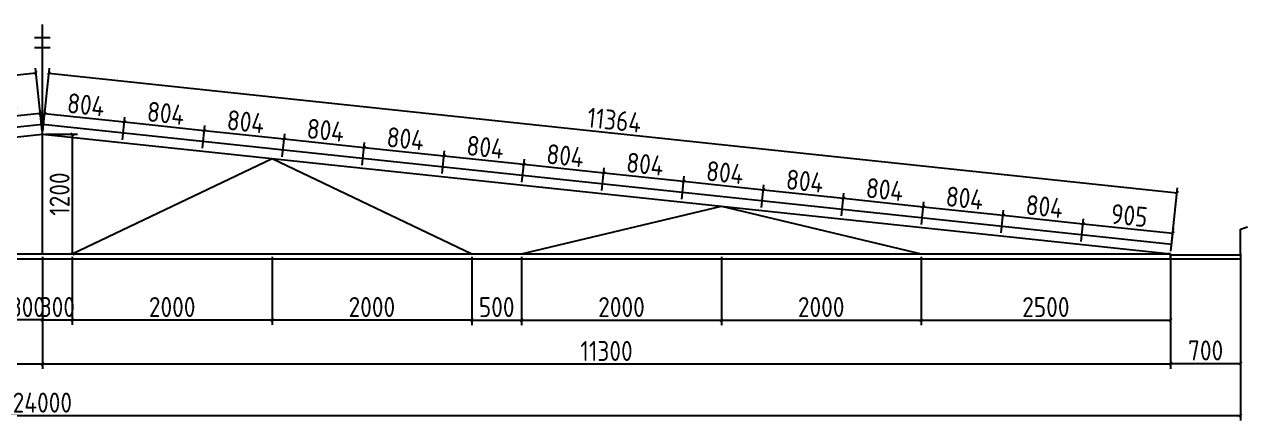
# Model space of a CAD drawing. Extents: x 2650716 to 2715620, y 1065593 to 1133200.
# Drawn here: x 2662607 to 2674856, y 1066708 to 1070679 of the extents above; entities that cross this region are included whole.
import ezdxf

# ---------------------------------------------------------------- set-up
doc = ezdxf.new("R2010")
doc.units = 0
doc.header["$LTSCALE"] = 1000
doc.header["$MEASUREMENT"] = 0
doc.styles.get("Standard").update_dxf_attribs({"font": 'gbenor.shx', "bigfont": 'gbcbig.shx'})
doc.dimstyles.get("Standard").update_dxf_attribs({"dimscale": 100, "dimtxt": 2, "dimasz": 0.3, "dimexe": 0.5, "dimexo": 0.3, "dimgap": 0.3, "dimtad": 1, "dimdec": 0, "dimzin": 0, "dimdsep": 46, "dimtxsty": 'Standard', "dimblk": 'ARCHTICK', "dimcen": 0.09, "dimadec": 0, "dimazin": 0, "dimtfac": 1, "dimtdec": 0, "dimtix": 1, "dimtmove": 2, "dimatfit": 3, "dimfxl": 1, "dimtolj": 1, "dimtzin": 0, "dimarcsym": 0})

# ---------------------------------------------------------------- blocks, each defined once
blk = doc.blocks.new('_ArchTick')
at = {"color": 0, "linetype": 'ByBlock', "const_width": 0.4}
blk.add_lwpolyline([(-0.5, -0.5), (0.5, 0.5)], dxfattribs=at)
blk = doc.blocks.new('*D8945')
at = {"color": 3, "lineweight": -2}
for p, q in [((2662816, 1069578.5), (2663138.25, 1069578.5)), ((2663088.25, 1068378.5), (2663088.25, 1069578.5)), ((2662816, 1068378.5), (2663138.25, 1068378.5))]:
    blk.add_line(p, q, dxfattribs=at)
at = {"layer": 'Defpoints', "color": 0}
for p in [(2662786, 1069578.5), (2663088.25, 1069578.5), (2662786, 1068378.5)]:
    blk.add_point(p, dxfattribs=at)
at = {"color": 3, "lineweight": -2, "xscale": 30, "yscale": 30, "zscale": 30}
for p, rotation in [((2663088.25, 1069578.5), 90), ((2663088.25, 1068378.5), 270)]:
    blk.add_blockref('_ArchTick', p, dxfattribs=dict(at, rotation=rotation))
at = {"color": 0, "insert": (2662958.25, 1068978.5), "char_height": 200, "attachment_point": 5, "rotation": 90}
blk.add_mtext('\\A1;1200', dxfattribs=at)
blk = doc.blocks.new('*D8946')
at = {"color": 3, "lineweight": -2}
for p, q in [((2662783, 1069608), (2662716, 1070241)), ((2662721, 1070191), (2651421, 1068991)), ((2651483, 1068408), (2651416, 1069041))]:
    blk.add_line(p, q, dxfattribs=at)
at = {"layer": 'Defpoints', "color": 0}
for p in [(2662786, 1069578), (2651421, 1068991), (2651486, 1068378)]:
    blk.add_point(p, dxfattribs=at)
at = {"color": 3, "lineweight": -2, "xscale": 30, "yscale": 30, "zscale": 30}
for p, rotation in [((2662721, 1070191), 6.061788788728633), ((2651421, 1068991), 186.0617887887286)]:
    blk.add_blockref('_ArchTick', p, dxfattribs=dict(at, rotation=rotation))
at = {"color": 0, "insert": (2657057, 1069720), "char_height": 200, "attachment_point": 5, "rotation": 6.0618}
blk.add_mtext('\\A1;11364', dxfattribs=at)
blk = doc.blocks.new('*D8947')
at = {"color": 3, "lineweight": -2}
for p, q in [((2662786, 1068348.5), (2662786, 1067226)), ((2651486, 1068248.5), (2651486, 1067226)), ((2651486, 1067276), (2662786, 1067276))]:
    blk.add_line(p, q, dxfattribs=at)
at = {"layer": 'Defpoints', "color": 0}
for p in [(2651486, 1068278.5), (2662786, 1068378.5), (2662786, 1067276)]:
    blk.add_point(p, dxfattribs=at)
at = {"color": 3, "lineweight": -2, "xscale": 30, "yscale": 30, "zscale": 30, "rotation": 180}
blk.add_blockref('_ArchTick', (2651486, 1067276), dxfattribs=at)
at = {"color": 3, "lineweight": -2, "xscale": 30, "yscale": 30, "zscale": 30}
blk.add_blockref('_ArchTick', (2662786, 1067276), dxfattribs=at)
at = {"color": 0, "insert": (2657136, 1067406), "char_height": 200, "attachment_point": 5}
blk.add_mtext('\\A1;11300', dxfattribs=at)
blk = doc.blocks.new('*D8948')
at = {"color": 3, "lineweight": -2}
for p, q in [((2662786, 1068348.5), (2662786, 1067226)), ((2674086, 1068348.5), (2674086, 1067226)), ((2662786, 1067276), (2674086, 1067276))]:
    blk.add_line(p, q, dxfattribs=at)
at = {"layer": 'Defpoints', "color": 0}
for p in [(2662786, 1068378.5), (2674086, 1068378.5), (2674086, 1067276)]:
    blk.add_point(p, dxfattribs=at)
at = {"color": 3, "lineweight": -2, "xscale": 30, "yscale": 30, "zscale": 30, "rotation": 180}
blk.add_blockref('_ArchTick', (2662786, 1067276), dxfattribs=at)
at = {"color": 3, "lineweight": -2, "xscale": 30, "yscale": 30, "zscale": 30}
blk.add_blockref('_ArchTick', (2674086, 1067276), dxfattribs=at)
at = {"color": 0, "insert": (2668436, 1067406), "char_height": 200, "attachment_point": 5}
blk.add_mtext('\\A1;11300', dxfattribs=at)
blk = doc.blocks.new('*D8932')
at = {"color": 3, "lineweight": -2}
for p, q in [((2650786, 1068348.5), (2650786, 1066708.5)), ((2674786, 1068348.5), (2674786, 1066708.5)), ((2650786, 1066758.5), (2674786, 1066758.5))]:
    blk.add_line(p, q, dxfattribs=at)
at = {"layer": 'Defpoints', "color": 0}
for p in [(2650786, 1068378.5), (2674786, 1068378.5), (2674786, 1066758.5)]:
    blk.add_point(p, dxfattribs=at)
at = {"color": 3, "lineweight": -2, "xscale": 30, "yscale": 30, "zscale": 30, "rotation": 180}
blk.add_blockref('_ArchTick', (2650786, 1066758.5), dxfattribs=at)
at = {"color": 3, "lineweight": -2, "xscale": 30, "yscale": 30, "zscale": 30}
blk.add_blockref('_ArchTick', (2674786, 1066758.5), dxfattribs=at)
at = {"color": 0, "insert": (2662786, 1066888.5), "char_height": 200, "attachment_point": 5}
blk.add_mtext('\\A1;24000', dxfattribs=at)
blk = doc.blocks.new('*D8921')
at = {"color": 3, "lineweight": -2}
for p, q in [((2661983, 1069523), (2661959, 1069751)), ((2662764, 1069787), (2661964, 1069702)), ((2662783, 1069608), (2662759, 1069836))]:
    blk.add_line(p, q, dxfattribs=at)
at = {"layer": 'Defpoints', "color": 0}
for p in [(2661964, 1069702), (2661986, 1069494), (2662786, 1069578)]:
    blk.add_point(p, dxfattribs=at)
at = {"color": 3, "lineweight": -2, "xscale": 30, "yscale": 30, "zscale": 30}
for p, rotation in [((2662764, 1069787), 6.061788788776834), ((2661964, 1069702), 186.0617887887768)]:
    blk.add_blockref('_ArchTick', p, dxfattribs=dict(at, rotation=rotation))
at = {"color": 0, "insert": (2662350, 1069874), "char_height": 200, "attachment_point": 5, "rotation": 6.0618}
blk.add_mtext('\\A1;804', dxfattribs=at)
blk = doc.blocks.new('*D8943')
at = {"color": 3, "lineweight": -2}
for p, q in [((2674086, 1068298.5), (2674086, 1067231.5)), ((2674786, 1068298.5), (2674786, 1067231.5)), ((2674086, 1067281.5), (2674786, 1067281.5))]:
    blk.add_line(p, q, dxfattribs=at)
at = {"layer": 'Defpoints', "color": 0}
for p in [(2674086, 1068328.5), (2674786, 1068328.5), (2674786, 1067281.5)]:
    blk.add_point(p, dxfattribs=at)
at = {"color": 3, "lineweight": -2, "xscale": 30, "yscale": 30, "zscale": 30, "rotation": 180}
blk.add_blockref('_ArchTick', (2674086, 1067281.5), dxfattribs=at)
at = {"color": 3, "lineweight": -2, "xscale": 30, "yscale": 30, "zscale": 30}
blk.add_blockref('_ArchTick', (2674786, 1067281.5), dxfattribs=at)
at = {"color": 0, "insert": (2674436, 1067411.5), "char_height": 200, "attachment_point": 5}
blk.add_mtext('\\A1;700', dxfattribs=at)
blk = doc.blocks.new('*D8934')
at = {"color": 3, "lineweight": -2}
for p, q in [((2662486, 1068348.5), (2662486, 1067666.5)), ((2662786, 1068348.5), (2662786, 1067666.5)), ((2662486, 1067716.5), (2662456, 1067716.5)), ((2662786, 1067716.5), (2662486, 1067716.5)), ((2662786, 1067716.5), (2662816, 1067716.5))]:
    blk.add_line(p, q, dxfattribs=at)
at = {"layer": 'Defpoints', "color": 0}
for p in [(2662486, 1068378.5), (2662786, 1068378.5), (2662486, 1067716.5)]:
    blk.add_point(p, dxfattribs=at)
at = {"color": 3, "lineweight": -2, "xscale": 30, "yscale": 30, "zscale": 30}
blk.add_blockref('_ArchTick', (2662486, 1067716.5), dxfattribs=at)
at = {"color": 3, "lineweight": -2, "xscale": 30, "yscale": 30, "zscale": 30, "rotation": 180}
blk.add_blockref('_ArchTick', (2662786, 1067716.5), dxfattribs=at)
at = {"color": 0, "insert": (2662636, 1067846.5), "char_height": 200, "attachment_point": 5}
blk.add_mtext('\\A1;300', dxfattribs=at)
blk = doc.blocks.new('*D8902')
at = {"color": 3, "lineweight": -2}
for p, q in [((2662789, 1069608), (2662856, 1070241)), ((2662851, 1070191), (2674151, 1068991)), ((2674089, 1068408), (2674156, 1069041))]:
    blk.add_line(p, q, dxfattribs=at)
at = {"layer": 'Defpoints', "color": 0}
for p in [(2662786, 1069578), (2674151, 1068991), (2674086, 1068378)]:
    blk.add_point(p, dxfattribs=at)
at = {"color": 3, "lineweight": -2, "xscale": 30, "yscale": 30, "zscale": 30}
for p, rotation in [((2662851, 1070191), 173.9382112112714), ((2674151, 1068991), 353.9382112112714)]:
    blk.add_blockref('_ArchTick', p, dxfattribs=dict(at, rotation=rotation))
at = {"color": 0, "insert": (2668515, 1069720), "char_height": 200, "attachment_point": 5, "rotation": 353.9382}
blk.add_mtext('\\A1;11364', dxfattribs=at)
blk = doc.blocks.new('*D8903')
at = {"color": 3, "lineweight": -2}
for p, q in [((2662789, 1069608), (2662813, 1069836)), ((2662808, 1069787), (2663608, 1069702)), ((2663589, 1069523), (2663613, 1069751))]:
    blk.add_line(p, q, dxfattribs=at)
at = {"layer": 'Defpoints', "color": 0}
for p in [(2663608, 1069702), (2662786, 1069578), (2663586, 1069494)]:
    blk.add_point(p, dxfattribs=at)
at = {"color": 3, "lineweight": -2, "xscale": 30, "yscale": 30, "zscale": 30}
for p, rotation in [((2662808, 1069787), 173.9382112112232), ((2663608, 1069702), 353.9382112112232)]:
    blk.add_blockref('_ArchTick', p, dxfattribs=dict(at, rotation=rotation))
at = {"color": 0, "insert": (2663222, 1069874), "char_height": 200, "attachment_point": 5, "rotation": 353.9382}
blk.add_mtext('\\A1;804', dxfattribs=at)
blk = doc.blocks.new('*D8904')
at = {"color": 3, "lineweight": -2}
for p, q in [((2663589, 1069523), (2663613, 1069751)), ((2663608, 1069702), (2664408, 1069617)), ((2664389, 1069438), (2664413, 1069667))]:
    blk.add_line(p, q, dxfattribs=at)
at = {"layer": 'Defpoints', "color": 0}
for p in [(2664408, 1069617), (2663586, 1069494), (2664386, 1069409)]:
    blk.add_point(p, dxfattribs=at)
at = {"color": 3, "lineweight": -2, "xscale": 30, "yscale": 30, "zscale": 30}
for p, rotation in [((2663608, 1069702), 173.9382112105707), ((2664408, 1069617), 353.9382112105707)]:
    blk.add_blockref('_ArchTick', p, dxfattribs=dict(at, rotation=rotation))
at = {"color": 0, "insert": (2664022, 1069789), "char_height": 200, "attachment_point": 5, "rotation": 353.9382}
blk.add_mtext('\\A1;804', dxfattribs=at)
blk = doc.blocks.new('*D8905')
at = {"color": 3, "lineweight": -2}
for p, q in [((2664389, 1069438), (2664413, 1069667)), ((2664408, 1069617), (2665208, 1069532)), ((2665189, 1069353), (2665213, 1069582))]:
    blk.add_line(p, q, dxfattribs=at)
at = {"layer": 'Defpoints', "color": 0}
for p in [(2665208, 1069532), (2664386, 1069409), (2665186, 1069324)]:
    blk.add_point(p, dxfattribs=at)
at = {"color": 3, "lineweight": -2, "xscale": 30, "yscale": 30, "zscale": 30}
for p, rotation in [((2664408, 1069617), 173.9382112105707), ((2665208, 1069532), 353.9382112105707)]:
    blk.add_blockref('_ArchTick', p, dxfattribs=dict(at, rotation=rotation))
at = {"color": 0, "insert": (2664822, 1069704), "char_height": 200, "attachment_point": 5, "rotation": 353.9382}
blk.add_mtext('\\A1;804', dxfattribs=at)
blk = doc.blocks.new('*D8906')
at = {"color": 3, "lineweight": -2}
for p, q in [((2665189, 1069353), (2665213, 1069582)), ((2665208, 1069532), (2666008, 1069447)), ((2665989, 1069269), (2666013, 1069497))]:
    blk.add_line(p, q, dxfattribs=at)
at = {"layer": 'Defpoints', "color": 0}
for p in [(2666008, 1069447), (2665186, 1069324), (2665986, 1069239)]:
    blk.add_point(p, dxfattribs=at)
at = {"color": 3, "lineweight": -2, "xscale": 30, "yscale": 30, "zscale": 30}
for p, rotation in [((2665208, 1069532), 173.9382112105707), ((2666008, 1069447), 353.9382112105707)]:
    blk.add_blockref('_ArchTick', p, dxfattribs=dict(at, rotation=rotation))
at = {"color": 0, "insert": (2665622, 1069619), "char_height": 200, "attachment_point": 5, "rotation": 353.9382}
blk.add_mtext('\\A1;804', dxfattribs=at)
blk = doc.blocks.new('*D8907')
at = {"color": 3, "lineweight": -2}
for p, q in [((2665989, 1069269), (2666013, 1069497)), ((2666008, 1069447), (2666808, 1069362)), ((2666789, 1069184), (2666813, 1069412))]:
    blk.add_line(p, q, dxfattribs=at)
at = {"layer": 'Defpoints', "color": 0}
for p in [(2666808, 1069362), (2665986, 1069239), (2666786, 1069154)]:
    blk.add_point(p, dxfattribs=at)
at = {"color": 3, "lineweight": -2, "xscale": 30, "yscale": 30, "zscale": 30}
for p, rotation in [((2666008, 1069447), 173.9382112105707), ((2666808, 1069362), 353.9382112105707)]:
    blk.add_blockref('_ArchTick', p, dxfattribs=dict(at, rotation=rotation))
at = {"color": 0, "insert": (2666422, 1069534), "char_height": 200, "attachment_point": 5, "rotation": 353.9382}
blk.add_mtext('\\A1;804', dxfattribs=at)
blk = doc.blocks.new('*D8908')
at = {"color": 3, "lineweight": -2}
for p, q in [((2666789, 1069184), (2666813, 1069412)), ((2666808, 1069362), (2667608, 1069277)), ((2667589, 1069099), (2667613, 1069327))]:
    blk.add_line(p, q, dxfattribs=at)
at = {"layer": 'Defpoints', "color": 0}
for p in [(2667608, 1069277), (2666786, 1069154), (2667586, 1069069)]:
    blk.add_point(p, dxfattribs=at)
at = {"color": 3, "lineweight": -2, "xscale": 30, "yscale": 30, "zscale": 30}
for p, rotation in [((2666808, 1069362), 173.9382112105707), ((2667608, 1069277), 353.9382112105707)]:
    blk.add_blockref('_ArchTick', p, dxfattribs=dict(at, rotation=rotation))
at = {"color": 0, "insert": (2667222, 1069449), "char_height": 200, "attachment_point": 5, "rotation": 353.9382}
blk.add_mtext('\\A1;804', dxfattribs=at)
blk = doc.blocks.new('*D8909')
at = {"color": 3, "lineweight": -2}
for p, q in [((2667589, 1069099), (2667613, 1069327)), ((2667608, 1069277), (2668408, 1069192)), ((2668389, 1069014), (2668413, 1069242))]:
    blk.add_line(p, q, dxfattribs=at)
at = {"layer": 'Defpoints', "color": 0}
for p in [(2668408, 1069192), (2667586, 1069069), (2668386, 1068984)]:
    blk.add_point(p, dxfattribs=at)
at = {"color": 3, "lineweight": -2, "xscale": 30, "yscale": 30, "zscale": 30}
for p, rotation in [((2667608, 1069277), 173.9382112105707), ((2668408, 1069192), 353.9382112105707)]:
    blk.add_blockref('_ArchTick', p, dxfattribs=dict(at, rotation=rotation))
at = {"color": 0, "insert": (2668022, 1069364), "char_height": 200, "attachment_point": 5, "rotation": 353.9382}
blk.add_mtext('\\A1;804', dxfattribs=at)
blk = doc.blocks.new('*D8910')
at = {"color": 3, "lineweight": -2}
for p, q in [((2668389, 1069014), (2668413, 1069242)), ((2668408, 1069192), (2669208, 1069107)), ((2669189, 1068929), (2669213, 1069157))]:
    blk.add_line(p, q, dxfattribs=at)
at = {"layer": 'Defpoints', "color": 0}
for p in [(2669208, 1069107), (2668386, 1068984), (2669186, 1068899)]:
    blk.add_point(p, dxfattribs=at)
at = {"color": 3, "lineweight": -2, "xscale": 30, "yscale": 30, "zscale": 30}
for p, rotation in [((2668408, 1069192), 173.9382112105707), ((2669208, 1069107), 353.9382112105707)]:
    blk.add_blockref('_ArchTick', p, dxfattribs=dict(at, rotation=rotation))
at = {"color": 0, "insert": (2668822, 1069279), "char_height": 200, "attachment_point": 5, "rotation": 353.9382}
blk.add_mtext('\\A1;804', dxfattribs=at)
blk = doc.blocks.new('*D8911')
at = {"color": 3, "lineweight": -2}
for p, q in [((2669189, 1068929), (2669213, 1069157)), ((2669208, 1069107), (2670008, 1069022)), ((2669989, 1068844), (2670013, 1069072))]:
    blk.add_line(p, q, dxfattribs=at)
at = {"layer": 'Defpoints', "color": 0}
for p in [(2670008, 1069022), (2669186, 1068899), (2669986, 1068814)]:
    blk.add_point(p, dxfattribs=at)
at = {"color": 3, "lineweight": -2, "xscale": 30, "yscale": 30, "zscale": 30}
for p, rotation in [((2669208, 1069107), 173.9382112105707), ((2670008, 1069022), 353.9382112105707)]:
    blk.add_blockref('_ArchTick', p, dxfattribs=dict(at, rotation=rotation))
at = {"color": 0, "insert": (2669622, 1069194), "char_height": 200, "attachment_point": 5, "rotation": 353.9382}
blk.add_mtext('\\A1;804', dxfattribs=at)
blk = doc.blocks.new('*D8912')
at = {"color": 3, "lineweight": -2}
for p, q in [((2669989, 1068844), (2670013, 1069072)), ((2670008, 1069022), (2670808, 1068937)), ((2670789, 1068759), (2670813, 1068987))]:
    blk.add_line(p, q, dxfattribs=at)
at = {"layer": 'Defpoints', "color": 0}
for p in [(2670808, 1068937), (2669986, 1068814), (2670786, 1068729)]:
    blk.add_point(p, dxfattribs=at)
at = {"color": 3, "lineweight": -2, "xscale": 30, "yscale": 30, "zscale": 30}
for p, rotation in [((2670008, 1069022), 173.9382112105707), ((2670808, 1068937), 353.9382112105707)]:
    blk.add_blockref('_ArchTick', p, dxfattribs=dict(at, rotation=rotation))
at = {"color": 0, "insert": (2670422, 1069109), "char_height": 200, "attachment_point": 5, "rotation": 353.9382}
blk.add_mtext('\\A1;804', dxfattribs=at)
blk = doc.blocks.new('*D8913')
at = {"color": 3, "lineweight": -2}
for p, q in [((2670789, 1068759), (2670813, 1068987)), ((2670808, 1068937), (2671608, 1068852)), ((2671589, 1068674), (2671613, 1068902))]:
    blk.add_line(p, q, dxfattribs=at)
at = {"layer": 'Defpoints', "color": 0}
for p in [(2671608, 1068852), (2670786, 1068729), (2671586, 1068644)]:
    blk.add_point(p, dxfattribs=at)
at = {"color": 3, "lineweight": -2, "xscale": 30, "yscale": 30, "zscale": 30}
for p, rotation in [((2670808, 1068937), 173.9382112105707), ((2671608, 1068852), 353.9382112105707)]:
    blk.add_blockref('_ArchTick', p, dxfattribs=dict(at, rotation=rotation))
at = {"color": 0, "insert": (2671222, 1069024), "char_height": 200, "attachment_point": 5, "rotation": 353.9382}
blk.add_mtext('\\A1;804', dxfattribs=at)
blk = doc.blocks.new('*D8914')
at = {"color": 3, "lineweight": -2}
for p, q in [((2671589, 1068674), (2671613, 1068902)), ((2671608, 1068852), (2672408, 1068767)), ((2672389, 1068589), (2672413, 1068817))]:
    blk.add_line(p, q, dxfattribs=at)
at = {"layer": 'Defpoints', "color": 0}
for p in [(2672408, 1068767), (2671586, 1068644), (2672386, 1068559)]:
    blk.add_point(p, dxfattribs=at)
at = {"color": 3, "lineweight": -2, "xscale": 30, "yscale": 30, "zscale": 30}
for p, rotation in [((2671608, 1068852), 173.9382112105707), ((2672408, 1068767), 353.9382112105707)]:
    blk.add_blockref('_ArchTick', p, dxfattribs=dict(at, rotation=rotation))
at = {"color": 0, "insert": (2672022, 1068939), "char_height": 200, "attachment_point": 5, "rotation": 353.9382}
blk.add_mtext('\\A1;804', dxfattribs=at)
blk = doc.blocks.new('*D8915')
at = {"color": 3, "lineweight": -2}
for p, q in [((2672389, 1068589), (2672413, 1068817)), ((2672408, 1068767), (2673208, 1068682)), ((2673189, 1068504), (2673213, 1068732))]:
    blk.add_line(p, q, dxfattribs=at)
at = {"layer": 'Defpoints', "color": 0}
for p in [(2673208, 1068682), (2672386, 1068559), (2673186, 1068474)]:
    blk.add_point(p, dxfattribs=at)
at = {"color": 3, "lineweight": -2, "xscale": 30, "yscale": 30, "zscale": 30}
for p, rotation in [((2672408, 1068767), 173.9382112105707), ((2673208, 1068682), 353.9382112105707)]:
    blk.add_blockref('_ArchTick', p, dxfattribs=dict(at, rotation=rotation))
at = {"color": 0, "insert": (2672822, 1068854), "char_height": 200, "attachment_point": 5, "rotation": 353.9382}
blk.add_mtext('\\A1;804', dxfattribs=at)
blk = doc.blocks.new('*D8916')
at = {"color": 3, "lineweight": -2}
for p, q in [((2673189, 1068504), (2673213, 1068732)), ((2673208, 1068682), (2674108, 1068587)), ((2674089, 1068408), (2674113, 1068636))]:
    blk.add_line(p, q, dxfattribs=at)
at = {"layer": 'Defpoints', "color": 0}
for p in [(2674108, 1068587), (2673186, 1068474), (2674086, 1068378)]:
    blk.add_point(p, dxfattribs=at)
at = {"color": 3, "lineweight": -2, "xscale": 30, "yscale": 30, "zscale": 30}
for p, rotation in [((2673208, 1068682), 173.9382112105707), ((2674108, 1068587), 353.9382112105707)]:
    blk.add_blockref('_ArchTick', p, dxfattribs=dict(at, rotation=rotation))
at = {"color": 0, "insert": (2673672, 1068764), "char_height": 200, "attachment_point": 5, "rotation": 353.9382}
blk.add_mtext('\\A1;905', dxfattribs=at)
blk = doc.blocks.new('*D8938')
at = {"color": 3, "lineweight": -2}
for p, q in [((2662786, 1068348.5), (2662786, 1067666.5)), ((2663086, 1068348.5), (2663086, 1067666.5)), ((2662786, 1067716.5), (2662756, 1067716.5)), ((2662786, 1067716.5), (2663086, 1067716.5)), ((2663086, 1067716.5), (2663116, 1067716.5))]:
    blk.add_line(p, q, dxfattribs=at)
at = {"layer": 'Defpoints', "color": 0}
for p in [(2662786, 1068378.5), (2663086, 1068378.5), (2663086, 1067716.5)]:
    blk.add_point(p, dxfattribs=at)
at = {"color": 3, "lineweight": -2, "xscale": 30, "yscale": 30, "zscale": 30}
blk.add_blockref('_ArchTick', (2662786, 1067716.5), dxfattribs=at)
at = {"color": 3, "lineweight": -2, "xscale": 30, "yscale": 30, "zscale": 30, "rotation": 180}
blk.add_blockref('_ArchTick', (2663086, 1067716.5), dxfattribs=at)
at = {"color": 0, "insert": (2662936, 1067846.5), "char_height": 200, "attachment_point": 5}
blk.add_mtext('\\A1;300', dxfattribs=at)
blk = doc.blocks.new('*D8939')
at = {"color": 3, "lineweight": -2}
for p, q in [((2663086, 1068348.5), (2663086, 1067666.5)), ((2665086, 1068348.5), (2665086, 1067666.5)), ((2663086, 1067716.5), (2665086, 1067716.5))]:
    blk.add_line(p, q, dxfattribs=at)
at = {"layer": 'Defpoints', "color": 0}
for p in [(2663086, 1068378.5), (2665086, 1068378.5), (2665086, 1067716.5)]:
    blk.add_point(p, dxfattribs=at)
at = {"color": 3, "lineweight": -2, "xscale": 30, "yscale": 30, "zscale": 30, "rotation": 180}
blk.add_blockref('_ArchTick', (2663086, 1067716.5), dxfattribs=at)
at = {"color": 3, "lineweight": -2, "xscale": 30, "yscale": 30, "zscale": 30}
blk.add_blockref('_ArchTick', (2665086, 1067716.5), dxfattribs=at)
at = {"color": 0, "insert": (2664086, 1067846.5), "char_height": 200, "attachment_point": 5}
blk.add_mtext('\\A1;2000', dxfattribs=at)
blk = doc.blocks.new('*D8917')
at = {"color": 3, "lineweight": -2}
for p, q in [((2665086, 1068348.5), (2665086, 1067666.5)), ((2667086, 1068348.5), (2667086, 1067666.5)), ((2665086, 1067716.5), (2667086, 1067716.5))]:
    blk.add_line(p, q, dxfattribs=at)
at = {"layer": 'Defpoints', "color": 0}
for p in [(2665086, 1068378.5), (2667086, 1068378.5), (2667086, 1067716.5)]:
    blk.add_point(p, dxfattribs=at)
at = {"color": 3, "lineweight": -2, "xscale": 30, "yscale": 30, "zscale": 30, "rotation": 180}
blk.add_blockref('_ArchTick', (2665086, 1067716.5), dxfattribs=at)
at = {"color": 3, "lineweight": -2, "xscale": 30, "yscale": 30, "zscale": 30}
blk.add_blockref('_ArchTick', (2667086, 1067716.5), dxfattribs=at)
at = {"color": 0, "insert": (2666086, 1067846.5), "char_height": 200, "attachment_point": 5}
blk.add_mtext('\\A1;2000', dxfattribs=at)
blk = doc.blocks.new('*D8918')
at = {"color": 3, "lineweight": -2}
for p, q in [((2667086, 1068348), (2667086, 1067666)), ((2667586, 1068348), (2667586, 1067666)), ((2667086, 1067716), (2667586, 1067716))]:
    blk.add_line(p, q, dxfattribs=at)
at = {"layer": 'Defpoints', "color": 0}
for p in [(2667086, 1068378), (2667586, 1068378), (2667586, 1067716)]:
    blk.add_point(p, dxfattribs=at)
at = {"color": 3, "lineweight": -2, "xscale": 30, "yscale": 30, "zscale": 30, "rotation": 180}
blk.add_blockref('_ArchTick', (2667086, 1067716), dxfattribs=at)
at = {"color": 3, "lineweight": -2, "xscale": 30, "yscale": 30, "zscale": 30}
blk.add_blockref('_ArchTick', (2667586, 1067716), dxfattribs=at)
at = {"color": 0, "insert": (2667336, 1067846), "char_height": 200, "attachment_point": 5}
blk.add_mtext('\\A1;500', dxfattribs=at)
blk = doc.blocks.new('*D8919')
at = {"color": 3, "lineweight": -2}
for p, q in [((2667586, 1068348), (2667586, 1067666)), ((2669586, 1068350), (2669586, 1067666)), ((2667586, 1067716), (2669586, 1067716))]:
    blk.add_line(p, q, dxfattribs=at)
at = {"layer": 'Defpoints', "color": 0}
for p in [(2667586, 1068378), (2669586, 1068380), (2669586, 1067716)]:
    blk.add_point(p, dxfattribs=at)
at = {"color": 3, "lineweight": -2, "xscale": 30, "yscale": 30, "zscale": 30, "rotation": 180}
blk.add_blockref('_ArchTick', (2667586, 1067716), dxfattribs=at)
at = {"color": 3, "lineweight": -2, "xscale": 30, "yscale": 30, "zscale": 30}
blk.add_blockref('_ArchTick', (2669586, 1067716), dxfattribs=at)
at = {"color": 0, "insert": (2668586, 1067846), "char_height": 200, "attachment_point": 5}
blk.add_mtext('\\A1;2000', dxfattribs=at)
blk = doc.blocks.new('*D8940')
at = {"color": 3, "lineweight": -2}
for p, q in [((2669586, 1068350), (2669586, 1067666)), ((2671586, 1068348), (2671586, 1067666)), ((2669586, 1067716), (2671586, 1067716))]:
    blk.add_line(p, q, dxfattribs=at)
at = {"layer": 'Defpoints', "color": 0}
for p in [(2669586, 1068380), (2671586, 1068378), (2671586, 1067716)]:
    blk.add_point(p, dxfattribs=at)
at = {"color": 3, "lineweight": -2, "xscale": 30, "yscale": 30, "zscale": 30, "rotation": 180}
blk.add_blockref('_ArchTick', (2669586, 1067716), dxfattribs=at)
at = {"color": 3, "lineweight": -2, "xscale": 30, "yscale": 30, "zscale": 30}
blk.add_blockref('_ArchTick', (2671586, 1067716), dxfattribs=at)
at = {"color": 0, "insert": (2670586, 1067846), "char_height": 200, "attachment_point": 5}
blk.add_mtext('\\A1;2000', dxfattribs=at)
blk = doc.blocks.new('*D8941')
at = {"color": 3, "lineweight": -2}
for p, q in [((2671586, 1068348), (2671586, 1067666)), ((2674086, 1068298), (2674086, 1067666)), ((2671586, 1067716), (2674086, 1067716))]:
    blk.add_line(p, q, dxfattribs=at)
at = {"layer": 'Defpoints', "color": 0}
for p in [(2671586, 1068378), (2674086, 1068328), (2674086, 1067716)]:
    blk.add_point(p, dxfattribs=at)
at = {"color": 3, "lineweight": -2, "xscale": 30, "yscale": 30, "zscale": 30, "rotation": 180}
blk.add_blockref('_ArchTick', (2671586, 1067716), dxfattribs=at)
at = {"color": 3, "lineweight": -2, "xscale": 30, "yscale": 30, "zscale": 30}
blk.add_blockref('_ArchTick', (2674086, 1067716), dxfattribs=at)
at = {"color": 0, "insert": (2672836, 1067846), "char_height": 200, "attachment_point": 5}
blk.add_mtext('\\A1;2500', dxfattribs=at)

msp = doc.modelspace()

# ---------------------------------------------------------------- linework, layer by layer
for p, q in [((2662786, 1068378.5), (2662786, 1070679.1)), ((2651475.4, 1068477.9), (2662786, 1069679.1)), ((2662786, 1069679.1), (2674096.6, 1068477.9)), ((2651486, 1068378.5), (2662786, 1069578.5)), ((2662786, 1069578.5), (2674086, 1068378.5)), ((2651486, 1068378.5), (2662786, 1068378.5)), ((2651486, 1068328.5), (2662786, 1068328.5)), ((2662786, 1068378.5), (2674086, 1068378.5)), ((2662786, 1068328.5), (2674086, 1068328.5)), ((2674086, 1068378.5), (2674086, 1068334)), ((2674086, 1068328.5), (2674786, 1068328.5)), ((2674786, 1068378.5), (2674786, 1068334)), ((2674786, 1068368.5), (2674786, 1068328.5))]:
    msp.add_line(p, q)
at = {"color": 1}
for p, q in [((2662708, 1070549), (2662864, 1070549)), ((2662708, 1070449), (2662864, 1070449))]:
    msp.add_line(p, q, dxfattribs=at)
at = {"color": 2}
for p, q in [((2663086, 1068378.5), (2665086, 1069334.3)), ((2665086, 1069334.3), (2667086, 1068378.5)), ((2667586, 1068378.5), (2669586.6, 1068856.3)), ((2669586.6, 1068856.3), (2671586, 1068378.5))]:
    msp.add_line(p, q, dxfattribs=at)
at = {"color": 6}
for p, q in [((2674786, 1068628.5), (2674856, 1068649)), ((2674786, 1068368.5), (2674786, 1068628.5)), ((2674086, 1068378.5), (2674062.5, 1068378.5)), ((2674062.5, 1068378.5), (2674062.5, 1068374)), ((2674086, 1068318.5), (2674086, 1068378.5)), ((2674086, 1068368.5), (2674786, 1068368.5))]:
    msp.add_line(p, q, dxfattribs=at)

# ---------------------------------------------------------------- dimensions: what is measured, and where the dimension line sits
for p1, p2, distance, picture, middle in [((2662786, 1069578.5), (2651486, 1068378.5), -616.1, '*D8946', (2657057.2, 1069720.4)), ((2662786, 1069578.5), (2674086, 1068378.5), 616.1, '*D8902', (2668514.8, 1069720.4)), ((2662786, 1069578.5), (2661986, 1069493.5442), -209.3978, '*D8921', (2662350.1593, 1069873.5222)), ((2662786, 1069578.5), (2663586, 1069493.5442), 209.3978, '*D8903', (2663221.8407, 1069873.5222)), ((2662786, 1068378.5), (2662786, 1069578.5), -302.2, '*D8945', (2662958.2, 1068978.5))]:
    dim = msp.add_aligned_dim(p1=p1, p2=p2, distance=distance, dimstyle='Standard', override={"dimclrd": 3, "dimclre": 3})
    dim.commit()
    dim.dimension.update_dxf_attribs({"geometry": picture, "text_midpoint": middle})
for base, p1, p2, angle, picture, middle in [((2664408.1, 1069616.8), (2663586, 1069493.5), (2664386, 1069408.6), 173.93821, '*D8904', (2664021.8, 1069788.6)), ((2665208.1126, 1069531.8597), (2664386, 1069408.5885), (2665186, 1069323.6327), 173.93821, '*D8905', (2664821.8407, 1069703.6107)), ((2666008.1, 1069446.9), (2665186, 1069323.6), (2665986, 1069238.7), 173.93821, '*D8906', (2665621.8, 1069618.7)), ((2666808.1126, 1069361.9482), (2665986, 1069238.677), (2666786, 1069153.7212), 173.93821, '*D8907', (2666421.8407, 1069533.6992)), ((2667608.1, 1069277), (2666786, 1069153.7), (2667586, 1069068.8), 173.93821, '*D8908', (2667221.8, 1069448.7)), ((2668408.1126, 1069192.0367), (2667586, 1069068.7655), (2668386, 1068983.8097), 173.93821, '*D8909', (2668021.8407, 1069363.7877)), ((2669208.1, 1069107.1), (2668386, 1068983.8), (2669186, 1068898.9), 173.93821, '*D8910', (2668821.8, 1069278.8)), ((2670008.1126, 1069022.1252), (2669186, 1068898.854), (2669986, 1068813.8982), 173.93821, '*D8911', (2669621.8407, 1069193.8762)), ((2670808.1126, 1068937.1695), (2669986, 1068813.8982), (2670786, 1068728.9425), 173.93821, '*D8912', (2670421.8407, 1069108.9205)), ((2671608.1, 1068852.2), (2670786, 1068728.9), (2671586, 1068644), 173.93821, '*D8913', (2671221.8, 1069024)), ((2672408.1126, 1068767.258), (2671586, 1068643.9867), (2672386, 1068559.031), 173.93821, '*D8914', (2672021.8407, 1068939.0089)), ((2673208.1, 1068682.3), (2672386, 1068559), (2673186, 1068474.1), 173.93821, '*D8915', (2672821.8, 1068854.1)), ((2674108.1, 1068586.7), (2673186, 1068474.1), (2674086, 1068378.5), 173.93821, '*D8916', (2673671.8, 1068763.8)), ((2663086, 1067716.5), (2662786, 1068378.5), (2663086, 1068378.5), 180, '*D8938', (2662936, 1067846.5)), ((2665086, 1067716.5), (2663086, 1068378.5), (2665086, 1068378.5), 180, '*D8939', (2664086, 1067846.5)), ((2667086, 1067716.5), (2665086, 1068378.5), (2667086, 1068378.5), 180, '*D8917', (2666086, 1067846.5)), ((2667586, 1067716.5), (2667086, 1068378.5), (2667586, 1068378.5), 180, '*D8918', (2667336, 1067846.5)), ((2669586, 1067716.5), (2667586, 1068378.5), (2669586, 1068380.3), 180, '*D8919', (2668586, 1067846.5)), ((2671586, 1067716.5), (2669586, 1068380.3), (2671586, 1068378.5), 180, '*D8940', (2670586, 1067846.5)), ((2674086, 1067716.5), (2671586, 1068378.5), (2674086, 1068328.5), 180, '*D8941', (2672836, 1067846.5))]:
    dim = msp.add_linear_dim(base=base, p1=p1, p2=p2, angle=angle, dimstyle='Standard', override={"dimclrd": 3, "dimclre": 3})
    dim.commit()
    dim.dimension.update_dxf_attribs({"geometry": picture, "text_midpoint": middle})
for base, p1, p2, picture, middle in [((2674786, 1066758.5), (2650786, 1068378.5), (2674786, 1068378.5), '*D8932', (2662786, 1066888.5)), ((2662786, 1067276), (2651486, 1068278.5), (2662786, 1068378.5), '*D8947', (2657136, 1067406)), ((2662486, 1067716.5), (2662786, 1068378.5), (2662486, 1068378.5), '*D8934', (2662636, 1067846.5)), ((2674086, 1067276), (2662786, 1068378.5), (2674086, 1068378.5), '*D8948', (2668436, 1067406)), ((2674786, 1067281.5), (2674086, 1068328.5), (2674786, 1068328.5), '*D8943', (2674436, 1067411.5))]:
    dim = msp.add_linear_dim(base=base, p1=p1, p2=p2, dimstyle='Standard', override={"dimclrd": 3, "dimclre": 3})
    dim.commit()
    dim.dimension.update_dxf_attribs({"geometry": picture, "text_midpoint": middle})

doc.saveas('drawing.dxf')
